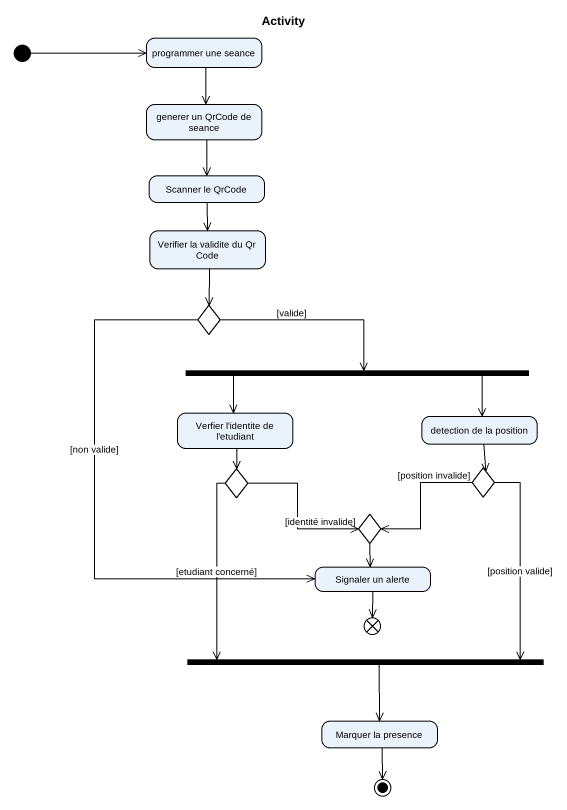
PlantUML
@startuml
title Activity
hide empty description
state "programmer une seance" as programmer_une_seance
state "generer un QrCode de seance" as generer_un_QrCode_de_seance
state "Scanner le QrCode" as Scanner_le_QrCode
state "Verifier la validite du Qr Code" as Verifier_la_validite_du_Qr
state choice1 <<choice>>
state fork1 <<fork>>
state "Verfier l'identite de l'etudiant" as Verfier_l_identite_de_l
state "detection de la position" as detection_de_la_position
state choice2 <<choice>>
state choice3 <<choice>>
state choice4 <<choice>>
state "Signaler un alerte" as Signaler_un_alerte
state flowfinal1 <<end>>
state fork2 <<join>>
state "Marquer la presence" as Marquer_la_presence
[*] -right-> programmer_une_seance
programmer_une_seance --> generer_un_QrCode_de_seance
generer_un_QrCode_de_seance --> Scanner_le_QrCode
Scanner_le_QrCode --> Verifier_la_validite_du_Qr
Verifier_la_validite_du_Qr --> choice1
choice1 -right-> fork1 : [valide]
choice1 --> Signaler_un_alerte : [non valide]
fork1 -left-> Verfier_l_identite_de_l
fork1 -right-> detection_de_la_position
Verfier_l_identite_de_l --> choice2
detection_de_la_position --> choice3
choice2 -right-> choice4 : [identité invalide]
choice2 --> fork2 : [etudiant concerné]
choice3 -left-> choice4 : [position invalide]
choice3 --> fork2 : [position valide]
choice4 --> Signaler_un_alerte
Signaler_un_alerte --> flowfinal1
fork2 --> Marquer_la_presence
Marquer_la_presence --> [*]
@enduml
